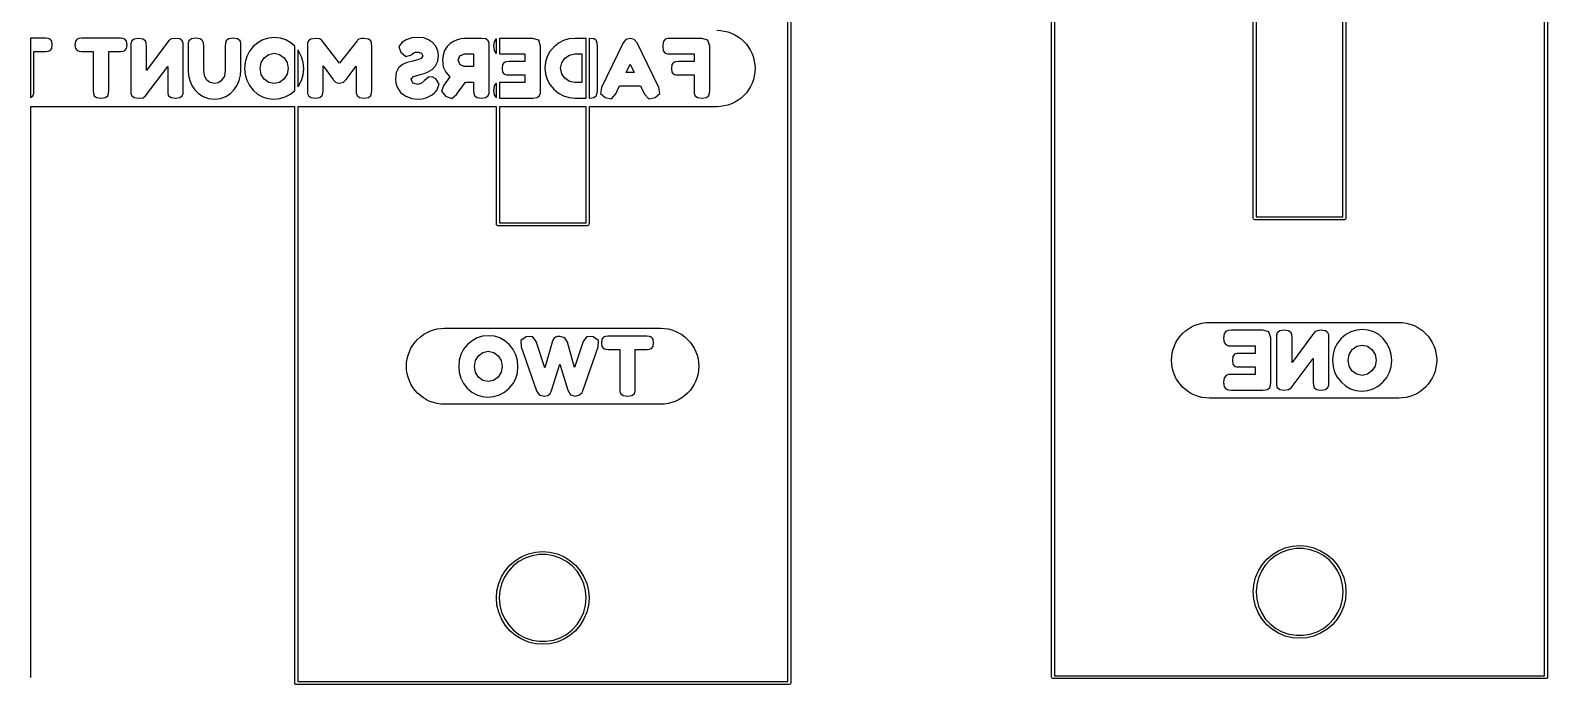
# Model space of a CAD drawing. Extents: x 282 to 374, y -243 to -83.
# Drawn here: x 323.5 to 374.3, y -242.8 to -220.9 of the extents above; entities that cross this region are included whole.
import ezdxf

# ---------------------------------------------------------------- set-up
doc = ezdxf.new("R2010")
doc.units = 0
doc.layers.add('BLACK', color=7, linetype='CONTINUOUS')

msp = doc.modelspace()

# ---------------------------------------------------------------- linework, layer by layer
at = {"layer": 'BLACK', "linetype": 'CONTINUOUS'}
for p, q in [((348.98, -82.76), (348.98, -242.76)), ((357.71, -242.56), (357.71, -82.56)), ((357.81, -82.61), (357.81, -242.51)), ((374.21, -242.51), (374.21, -82.61)), ((374.31, -82.56), (374.31, -242.56)), ((348.88, -242.71), (348.88, -82.81)), ((364.46, -227.21), (364.46, -117.21)), ((364.56, -117.26), (364.56, -227.16)), ((367.46, -227.16), (367.46, -117.26)), ((367.56, -117.21), (367.56, -227.21)), ((324.045837, -221.188469), (323.535, -221.188469)), ((323.535, -221.188469), (323.535, -223.175344)), ((324.127382, -221.192761), (324.045837, -221.188469)), ((324.19319, -221.215651), (324.127382, -221.192761)), ((324.248984, -221.281459), (324.19319, -221.215651)), ((324.266151, -221.405923), (324.248984, -221.281459)), ((325.041545, -221.28289), (325.024377, -221.408784)), ((325.095908, -221.215651), (325.041545, -221.28289)), ((325.160286, -221.192761), (325.095908, -221.215651)), ((325.241831, -221.188469), (325.160286, -221.192761)), ((326.549413, -221.188469), (325.241831, -221.188469)), ((326.630958, -221.192761), (326.549413, -221.188469)), ((326.696767, -221.215651), (326.630958, -221.192761)), ((326.752561, -221.281459), (326.696767, -221.215651)), ((326.769728, -221.405923), (326.752561, -221.281459)), ((326.897053, -221.358712), (326.892761, -221.457425)), ((326.924234, -221.280028), (326.897053, -221.358712)), ((327.004349, -221.21422), (326.924234, -221.280028)), ((327.153133, -221.194192), (327.004349, -221.21422)), ((327.301917, -221.21422), (327.153133, -221.194192)), ((327.382031, -221.275737), (327.301917, -221.21422)), ((327.410643, -221.351559), (327.382031, -221.275737)), ((327.416366, -221.44598), (327.410643, -221.351559)), ((328.131674, -221.30578), (327.416366, -222.267153)), ((328.183176, -221.247124), (328.131674, -221.30578)), ((328.256137, -221.211359), (328.183176, -221.247124)), ((328.386323, -221.194192), (328.256137, -221.211359)), ((328.536538, -221.21279), (328.386323, -221.194192)), ((328.615221, -221.274306), (328.536538, -221.21279)), ((328.643834, -221.350129), (328.615221, -221.274306)), ((328.649556, -221.44598), (328.643834, -221.350129)), ((328.814077, -221.355851), (328.809785, -221.454563)), ((328.841259, -221.275737), (328.814077, -221.355851)), ((328.921373, -221.208498), (328.841259, -221.275737)), ((329.070157, -221.188469), (328.921373, -221.208498)), ((329.218941, -221.208498), (329.070157, -221.188469)), ((329.299056, -221.270014), (329.218941, -221.208498)), ((329.327668, -221.344406), (329.299056, -221.270014)), ((329.33339, -221.437396), (329.327668, -221.344406)), ((330.060143, -221.35299), (330.05442, -221.454563)), ((330.088755, -221.272875), (330.060143, -221.35299)), ((330.167439, -221.208498), (330.088755, -221.272875)), ((330.317654, -221.188469), (330.167439, -221.208498)), ((330.469299, -221.208498), (330.317654, -221.188469)), ((330.549413, -221.274306), (330.469299, -221.208498)), ((330.576595, -221.35299), (330.549413, -221.274306)), ((330.580887, -221.451702), (330.576595, -221.35299)), ((331.146695, -221.336627), (330.992904, -221.467439)), ((331.316223, -221.24319), (331.146695, -221.336627)), ((331.501488, -221.187128), (331.316223, -221.24319)), ((331.702489, -221.16844), (331.501488, -221.187128)), ((331.899377, -221.187396), (331.702489, -221.16844)), ((332.080887, -221.244263), (331.899377, -221.187396)), ((332.247017, -221.339041), (332.080887, -221.244263)), ((332.38, -221.456091), (332.247017, -221.339041)), ((332.809785, -221.357282), (332.804063, -221.457425)), ((332.836967, -221.278598), (332.809785, -221.357282)), ((332.915651, -221.21422), (332.836967, -221.278598)), ((333.064435, -221.194192), (332.915651, -221.21422)), ((333.21608, -221.211359), (333.064435, -221.194192)), ((333.301917, -221.277167), (333.21608, -221.211359)), ((333.882747, -222.023948), (333.301917, -221.277167)), ((334.466437, -221.274306), (333.882747, -222.023948)), ((334.485035, -221.254277), (334.466437, -221.274306)), ((334.506495, -221.232818), (334.485035, -221.254277)), ((334.530815, -221.218512), (334.506495, -221.232818)), ((334.568011, -221.205636), (334.530815, -221.218512)), ((334.619513, -221.198483), (334.568011, -221.205636)), ((334.695336, -221.194192), (334.619513, -221.198483)), ((334.846981, -221.21422), (334.695336, -221.194192)), ((334.927096, -221.278598), (334.846981, -221.21422)), ((334.954277, -221.355851), (334.927096, -221.278598)), ((334.958569, -221.451702), (334.954277, -221.355851)), ((335.965722, -221.331531), (335.862718, -221.478884)), ((336.114188, -221.236156), (335.965722, -221.331531)), ((336.296353, -221.178932), (336.114188, -221.236156)), ((336.512217, -221.159857), (336.296353, -221.178932)), ((336.695654, -221.179091), (336.512217, -221.159857)), ((336.856836, -221.236792), (336.695654, -221.179091)), ((336.995765, -221.332961), (336.856836, -221.236792)), ((337.102266, -221.458378), (336.995765, -221.332961)), ((337.580887, -221.368727), (337.47824, -221.469943)), ((337.696051, -221.292904), (337.580887, -221.368727)), ((337.815508, -221.23711), (337.696051, -221.292904)), ((337.935322, -221.202775), (337.815508, -221.23711)), ((338.051559, -221.19133), (337.935322, -221.202775)), ((338.626666, -221.19133), (338.051559, -221.19133)), ((338.778312, -221.211359), (338.626666, -221.19133)), ((338.858426, -221.277167), (338.778312, -221.211359)), ((338.885608, -221.355851), (338.858426, -221.277167)), ((338.8899, -221.451702), (338.885608, -221.355851)), ((339.050128, -221.302918), (339.0301, -221.454563)), ((339.114506, -221.222804), (339.050128, -221.302918)), ((339.13, -221.217352), (339.114506, -221.222804)), ((339.13, -221.68832), (339.13, -221.217352)), ((339.290472, -221.19133), (339.23, -221.193959)), ((339.23, -221.193959), (339.23, -221.712181)), ((340.337682, -221.19133), (339.290472, -221.19133)), ((340.547983, -221.247124), (340.337682, -221.19133)), ((340.606638, -221.451702), (340.547983, -221.247124)), ((341.204635, -221.355493), (341.050128, -221.483176)), ((341.373448, -221.264292), (341.204635, -221.355493)), ((341.556566, -221.209571), (341.373448, -221.264292)), ((341.753991, -221.19133), (341.556566, -221.209571)), ((342.13, -221.19133), (341.753991, -221.19133)), ((342.13, -223.19133), (342.13, -221.19133)), ((342.246123, -221.19133), (342.23, -221.19133)), ((342.23, -221.19133), (342.23, -223.19133)), ((342.397768, -221.209928), (342.246123, -221.19133)), ((342.477882, -221.274306), (342.397768, -221.209928)), ((342.505064, -221.35299), (342.477882, -221.274306)), ((342.509356, -221.448841), (342.505064, -221.35299)), ((343.367725, -221.345837), (342.649556, -222.830815)), ((343.465722, -221.229957), (343.367725, -221.345837)), ((343.605207, -221.19133), (343.465722, -221.229957)), ((343.745407, -221.232818), (343.605207, -221.19133)), ((343.845551, -221.342976), (343.745407, -221.232818)), ((344.563719, -222.830815), (343.845551, -221.342976)), ((344.715365, -221.302918), (344.695336, -221.454563)), ((344.779742, -221.222804), (344.715365, -221.302918)), ((344.856995, -221.195622), (344.779742, -221.222804)), ((344.952847, -221.19133), (344.856995, -221.195622)), ((346.000057, -221.19133), (344.952847, -221.19133)), ((346.210357, -221.247124), (346.000057, -221.19133)), ((346.269013, -221.451702), (346.210357, -221.247124)), ((346.507448, -220.921421), (346.632763, -220.927577)), ((346.632763, -220.927577), (346.75687, -220.945987)), ((346.75687, -220.945987), (346.878575, -220.976472)), ((346.878575, -220.976472), (346.996707, -221.01874)), ((346.996707, -221.01874), (347.110126, -221.072384)), ((347.110126, -221.072384), (347.217741, -221.136886)), ((347.217741, -221.136886), (347.318516, -221.211625)), ((347.318516, -221.211625), (347.41148, -221.295883)), ((347.41148, -221.295883), (347.495737, -221.388847)), ((323.650987, -222.936681), (323.650987, -221.629099)), ((323.650987, -221.629099), (324.048698, -221.629099)), ((324.048698, -221.629099), (324.130243, -221.624807)), ((324.130243, -221.624807), (324.194621, -221.601917)), ((324.194621, -221.601917), (324.248984, -221.534678)), ((324.248984, -221.534678), (324.266151, -221.405923)), ((325.024377, -221.408784), (325.041545, -221.534678)), ((325.041545, -221.534678), (325.097339, -221.601917)), ((325.097339, -221.601917), (325.163147, -221.624807)), ((325.163147, -221.624807), (325.244692, -221.629099)), ((325.244692, -221.629099), (325.639542, -221.629099)), ((325.639542, -221.629099), (325.639542, -222.939542)), ((326.154563, -222.936681), (326.154563, -221.629099)), ((326.154563, -221.629099), (326.552274, -221.629099)), ((326.552274, -221.629099), (326.633819, -221.624807)), ((326.633819, -221.624807), (326.698197, -221.601917)), ((326.698197, -221.601917), (326.752561, -221.534678)), ((326.752561, -221.534678), (326.769728, -221.405923)), ((326.892761, -221.457425), (326.892761, -222.93382)), ((327.416366, -222.267153), (327.416366, -221.44598)), ((328.649556, -222.930958), (328.649556, -221.44598)), ((328.809785, -221.454563), (328.809785, -222.258569)), ((329.33339, -222.249986), (329.33339, -221.437396)), ((330.05442, -221.454563), (330.05442, -222.252847)), ((330.580887, -222.252847), (330.580887, -221.451702)), ((330.77402, -221.799699), (330.719299, -221.990776)), ((330.865221, -221.625254), (330.77402, -221.799699)), ((330.992904, -221.467439), (330.865221, -221.625254)), ((331.258998, -222.002847), (331.362003, -221.839399)), ((331.362003, -221.839399), (331.512932, -221.728884)), ((331.512932, -221.728884), (331.691044, -221.692046)), ((331.691044, -221.692046), (331.871302, -221.728884)), ((331.871302, -221.728884), (332.022947, -221.839399)), ((332.022947, -221.839399), (332.125951, -222.002847)), ((332.38, -222.935817), (332.38, -221.456091)), ((332.522947, -221.631602), (332.48, -221.576752)), ((332.48, -221.576752), (332.48, -222.817883)), ((332.61236, -221.807925), (332.522947, -221.631602)), ((332.666008, -222.000701), (332.61236, -221.807925)), ((332.804063, -221.457425), (332.804063, -222.93382)), ((334.958569, -222.928097), (334.958569, -221.451702)), ((335.862718, -221.478884), (335.931387, -221.65485)), ((335.931387, -221.65485), (336.1002, -221.793619)), ((336.1002, -221.793619), (336.291902, -221.740687)), ((336.291902, -221.740687), (336.324807, -221.713505)), ((336.324807, -221.713505), (336.364864, -221.680601)), ((336.364864, -221.680601), (336.420658, -221.659141)), ((336.420658, -221.659141), (336.515078, -221.649127)), ((336.616652, -221.86515), (336.503633, -221.915222)), ((336.515078, -221.649127), (336.620944, -221.684893)), ((336.666724, -221.77216), (336.616652, -221.86515)), ((336.620944, -221.684893), (336.666724, -221.77216)), ((337.166167, -221.603824), (337.102266, -221.458378)), ((337.164578, -221.955279), (337.187468, -221.769299)), ((337.187468, -221.769299), (337.166167, -221.603824)), ((337.342689, -221.756781), (337.324807, -221.926667)), ((337.396337, -221.601917), (337.342689, -221.756781)), ((337.47824, -221.469943), (337.396337, -221.601917)), ((337.848412, -221.923805), (337.909928, -221.775021)), ((337.909928, -221.775021), (338.057282, -221.714935)), ((338.057282, -221.714935), (338.366294, -221.714935)), ((338.366294, -221.714935), (338.366294, -222.132675)), ((338.8899, -222.928097), (338.8899, -221.451702)), ((339.0301, -221.454563), (339.050128, -221.603347)), ((339.050128, -221.603347), (339.115937, -221.683462)), ((339.115937, -221.683462), (339.13, -221.68832)), ((339.23, -221.712181), (339.293333, -221.714935)), ((339.293333, -221.714935), (340.083033, -221.714935)), ((340.083033, -221.714935), (340.083033, -221.969585)), ((340.606638, -222.930958), (340.606638, -221.451702)), ((340.829098, -221.803634), (340.773841, -221.985322)), ((340.921194, -221.636252), (340.829098, -221.803634)), ((341.050128, -221.483176), (340.921194, -221.636252)), ((341.314077, -222.009642), (341.419227, -221.855136)), ((341.419227, -221.855136), (341.573734, -221.749986)), ((341.573734, -221.749986), (341.756852, -221.714935)), ((341.756852, -221.714935), (341.985751, -221.714935)), ((341.985751, -221.714935), (341.985751, -222.667725)), ((342.509356, -222.928097), (342.509356, -221.448841)), ((344.695336, -221.454563), (344.715365, -221.604778)), ((344.715365, -221.604778), (344.781173, -221.683462)), ((344.781173, -221.683462), (344.859857, -221.710644)), ((344.859857, -221.710644), (344.958569, -221.714935)), ((344.958569, -221.714935), (345.745407, -221.714935)), ((345.745407, -221.714935), (345.745407, -221.969585)), ((346.269013, -222.930958), (346.269013, -221.451702)), ((347.495737, -221.388847), (347.570477, -221.489621)), ((347.570477, -221.489621), (347.634979, -221.597237)), ((347.634979, -221.597237), (347.688622, -221.710656)), ((347.688622, -221.710656), (347.73089, -221.828787)), ((347.73089, -221.828787), (347.761376, -221.950492)), ((327.387754, -223.116938), (328.128812, -222.138398)), ((328.128812, -222.138398), (328.128812, -222.93382)), ((328.809785, -222.258569), (328.824449, -222.431674)), ((329.357711, -222.433104), (329.33339, -222.249986)), ((330.05442, -222.252847), (330.025808, -222.454563)), ((330.566581, -222.425951), (330.580887, -222.252847)), ((330.719299, -221.990776), (330.701058, -222.198483)), ((330.701058, -222.198483), (330.71903, -222.402614)), ((330.71903, -222.402614), (330.772947, -222.591545)), ((331.224664, -222.198483), (331.258998, -222.002847)), ((331.258641, -222.395551), (331.224664, -222.198483)), ((331.360572, -222.557568), (331.258641, -222.395551)), ((332.125593, -222.390186), (332.021516, -222.553276)), ((332.160286, -222.198483), (332.125593, -222.390186)), ((332.125951, -222.002847), (332.160286, -222.198483)), ((332.665472, -222.412539), (332.683891, -222.209928)), ((332.683891, -222.209928), (332.666008, -222.000701)), ((333.327668, -222.928097), (333.327668, -222.115508)), ((333.327668, -222.115508), (333.662432, -222.570443)), ((334.105922, -222.570443), (334.437825, -222.118369)), ((334.437825, -222.118369), (334.437825, -222.93382)), ((335.777954, -222.333677), (335.75113, -222.547553)), ((335.858426, -222.178455), (335.777954, -222.333677)), ((335.983963, -222.069728), (335.858426, -222.178455)), ((336.14598, -221.995336), (335.983963, -222.069728)), ((336.329098, -221.950987), (336.14598, -221.995336)), ((336.503633, -221.915222), (336.329098, -221.950987)), ((336.351988, -222.467439), (336.576595, -222.4002)), ((336.576595, -222.4002), (336.712861, -222.363362)), ((336.712861, -222.363362), (336.82123, -222.324378)), ((336.82123, -222.324378), (336.981459, -222.232818)), ((336.981459, -222.232818), (337.095908, -222.109785)), ((337.095908, -222.109785), (337.164578, -221.955279)), ((337.324807, -221.926667), (337.352783, -222.140941)), ((337.352783, -222.140941), (337.436712, -222.325967)), ((337.436712, -222.325967), (337.576595, -222.481745)), ((337.91422, -222.081173), (337.848412, -221.923805)), ((338.051559, -222.132675), (337.91422, -222.081173)), ((338.366294, -222.132675), (338.051559, -222.132675)), ((339.337682, -222.065436), (339.321945, -222.195622)), ((339.321945, -222.195622), (339.337682, -222.322947)), ((339.392045, -221.996767), (339.337682, -222.065436)), ((339.337682, -222.322947), (339.393476, -222.388755)), ((339.460715, -221.973877), (339.392045, -221.996767)), ((339.393476, -222.388755), (339.465007, -222.411645)), ((339.553705, -221.969585), (339.460715, -221.973877)), ((340.083033, -221.969585), (339.553705, -221.969585)), ((340.773841, -221.985322), (340.755422, -222.181316)), ((340.755422, -222.181316), (340.773841, -222.382586)), ((340.773841, -222.382586), (340.829098, -222.568655)), ((341.279027, -222.192761), (341.314077, -222.009642)), ((341.314077, -222.375522), (341.279027, -222.192761)), ((341.419227, -222.528955), (341.314077, -222.375522)), ((343.473591, -222.332961), (343.608068, -222.055422)), ((343.742546, -222.332961), (343.473591, -222.332961)), ((343.608068, -222.055422), (343.742546, -222.332961)), ((345.002918, -222.066867), (344.987181, -222.198483)), ((344.987181, -222.198483), (345.002918, -222.322947)), ((345.057282, -221.998197), (345.002918, -222.066867)), ((345.002918, -222.322947), (345.058712, -222.388755)), ((345.125951, -221.973877), (345.057282, -221.998197)), ((345.058712, -222.388755), (345.128812, -222.411645)), ((345.218941, -221.969585), (345.125951, -221.973877)), ((345.745407, -221.969585), (345.218941, -221.969585)), ((347.761376, -221.950492), (347.779785, -222.0746)), ((347.779785, -222.325228), (347.761376, -222.449336)), ((347.779785, -222.0746), (347.785942, -222.199914)), ((347.785942, -222.199914), (347.779785, -222.325228)), ((328.824449, -222.431674), (328.86844, -222.601917)), ((328.86844, -222.601917), (328.939613, -222.763934)), ((328.939613, -222.763934), (329.035822, -222.91236)), ((329.430672, -222.576166), (329.357711, -222.433104)), ((329.544406, -222.66844), (329.430672, -222.576166)), ((329.691044, -222.699199), (329.544406, -222.66844)), ((329.813362, -222.680243), (329.691044, -222.699199)), ((329.911359, -222.623376), (329.813362, -222.680243)), ((330.025808, -222.454563), (329.911359, -222.623376)), ((330.235751, -223.037182), (330.359141, -222.908069)), ((330.359141, -222.908069), (330.45392, -222.758569)), ((330.45392, -222.758569), (330.523662, -222.596194)), ((330.523662, -222.596194), (330.566581, -222.425951)), ((330.772947, -222.591545), (330.862807, -222.765275)), ((330.862807, -222.765275), (330.988612, -222.923805)), ((331.51186, -222.665937), (331.360572, -222.557568)), ((331.693905, -222.70206), (331.51186, -222.665937)), ((331.870229, -222.664864), (331.693905, -222.70206)), ((332.021516, -222.553276), (331.870229, -222.664864)), ((332.48, -222.817883), (332.518118, -222.771624)), ((332.518118, -222.771624), (332.610214, -222.599771)), ((332.610214, -222.599771), (332.665472, -222.412539)), ((333.662432, -222.570443), (333.679599, -222.593333)), ((333.679599, -222.593333), (333.706781, -222.624807)), ((333.706781, -222.624807), (333.743977, -222.653419)), ((333.743977, -222.653419), (333.804063, -222.67917)), ((333.804063, -222.67917), (333.882747, -222.687754)), ((333.882747, -222.687754), (334.011502, -222.658426)), ((334.011502, -222.658426), (334.105922, -222.570443)), ((335.75113, -222.547553), (335.76329, -222.684177)), ((335.76329, -222.684177), (335.799771, -222.807925)), ((335.799771, -222.807925), (335.924234, -223.001058)), ((336.277596, -222.556137), (336.351988, -222.467439)), ((336.329098, -222.689184), (336.277596, -222.556137)), ((336.497911, -222.730672), (336.329098, -222.689184)), ((336.61093, -222.703491), (336.497911, -222.730672)), ((336.726809, -222.599056), (336.61093, -222.703491)), ((336.855883, -222.49478), (336.726809, -222.599056)), ((336.979869, -222.475705), (336.855883, -222.49478)), ((337.098769, -222.541831), (336.979869, -222.475705)), ((337.218941, -222.72495), (337.098769, -222.541831)), ((337.14741, -222.91093), (337.218941, -222.72495)), ((337.370586, -222.756423), (337.293333, -222.953848)), ((337.576595, -222.481745), (337.370586, -222.756423)), ((337.794048, -223.068297), (338.1002, -222.653419)), ((338.1002, -222.653419), (338.366294, -222.653419)), ((338.366294, -222.653419), (338.366294, -222.930958)), ((339.050128, -222.782174), (339.0301, -222.93382)), ((339.114506, -222.70206), (339.050128, -222.782174)), ((339.13, -222.696608), (339.114506, -222.70206)), ((339.13, -223.167576), (339.13, -222.696608)), ((339.290472, -222.670586), (339.23, -222.673215)), ((339.23, -222.673215), (339.23, -223.191438)), ((340.083033, -222.670586), (339.290472, -222.670586)), ((339.465007, -222.411645), (339.559427, -222.415937)), ((339.559427, -222.415937), (340.083033, -222.415937)), ((340.083033, -222.415937), (340.083033, -222.670586)), ((340.829098, -222.568655), (340.921194, -222.739524)), ((340.921194, -222.739524), (341.050128, -222.895193)), ((341.050128, -222.895193), (341.205171, -223.024753)), ((341.573018, -222.633033), (341.419227, -222.528955)), ((341.753991, -222.667725), (341.573018, -222.633033)), ((341.985751, -222.667725), (341.753991, -222.667725)), ((342.649556, -222.830815), (342.61093, -223.033963)), ((343.121659, -223.05113), (343.253276, -222.779313)), ((343.253276, -222.779313), (343.957138, -222.779313)), ((343.957138, -222.779313), (344.088755, -223.053991)), ((344.600915, -223.032532), (344.563719, -222.830815)), ((345.128812, -222.411645), (345.221802, -222.415937)), ((345.221802, -222.415937), (345.745407, -222.415937)), ((345.745407, -222.415937), (345.745407, -222.93382)), ((347.570477, -222.910207), (347.495737, -223.010981)), ((347.634979, -222.802591), (347.570477, -222.910207)), ((347.688622, -222.689172), (347.634979, -222.802591)), ((347.73089, -222.571041), (347.688622, -222.689172)), ((347.761376, -222.449336), (347.73089, -222.571041)), ((323.535, -223.175344), (323.543691, -223.174163)), ((323.543691, -223.174163), (323.620944, -223.109785)), ((323.620944, -223.109785), (323.646695, -223.032532)), ((323.646695, -223.032532), (323.650987, -222.936681)), ((325.639542, -222.939542), (325.643834, -223.035393)), ((325.643834, -223.035393), (325.671015, -223.111216)), ((325.671015, -223.111216), (325.75113, -223.174163)), ((325.75113, -223.174163), (325.899914, -223.194192)), ((325.899914, -223.194192), (326.047267, -223.174163)), ((326.047267, -223.174163), (326.12452, -223.109785)), ((326.12452, -223.109785), (326.150272, -223.032532)), ((326.150272, -223.032532), (326.154563, -222.936681)), ((326.892761, -222.93382), (326.897053, -223.032532)), ((326.897053, -223.032532), (326.924234, -223.109785)), ((326.924234, -223.109785), (327.004349, -223.174163)), ((327.004349, -223.174163), (327.155994, -223.194192)), ((327.155994, -223.194192), (327.303347, -223.178455)), ((327.303347, -223.178455), (327.387754, -223.116938)), ((328.128812, -222.93382), (328.133104, -223.032532)), ((328.133104, -223.032532), (328.160286, -223.109785)), ((328.160286, -223.109785), (328.2404, -223.174163)), ((328.2404, -223.174163), (328.392045, -223.194192)), ((328.392045, -223.194192), (328.539399, -223.174163)), ((328.539399, -223.174163), (328.616652, -223.109785)), ((328.616652, -223.109785), (328.643834, -223.031101)), ((328.643834, -223.031101), (328.649556, -222.930958)), ((329.035822, -222.91236), (329.160643, -223.040043)), ((329.160643, -223.040043), (329.317654, -223.139828)), ((329.317654, -223.139828), (329.499699, -223.204206)), ((329.499699, -223.204206), (329.699628, -223.225665)), ((329.699628, -223.225665), (329.899199, -223.203848)), ((329.899199, -223.203848), (330.080171, -223.138398)), ((330.080171, -223.138398), (330.235751, -223.037182)), ((330.988612, -222.923805), (331.139631, -223.055869)), ((331.139631, -223.055869), (331.305136, -223.1502)), ((331.305136, -223.1502), (331.485125, -223.206799)), ((331.485125, -223.206799), (331.679599, -223.225665)), ((331.679599, -223.225665), (331.879528, -223.207067)), ((331.879528, -223.207067), (332.064435, -223.151273)), ((332.064435, -223.151273), (332.23432, -223.058283)), ((332.23432, -223.058283), (332.38, -222.935817)), ((332.804063, -222.93382), (332.809785, -223.031101)), ((332.809785, -223.031101), (332.838397, -223.108355)), ((332.838397, -223.108355), (332.917081, -223.171302)), ((332.917081, -223.171302), (333.067296, -223.19133)), ((333.067296, -223.19133), (333.21608, -223.171302)), ((333.21608, -223.171302), (333.296194, -223.105493)), ((333.296194, -223.105493), (333.323376, -223.02681)), ((333.323376, -223.02681), (333.327668, -222.928097)), ((334.437825, -222.93382), (334.442117, -223.029671)), ((334.442117, -223.029671), (334.469299, -223.106924)), ((334.469299, -223.106924), (334.549413, -223.171302)), ((334.549413, -223.171302), (334.701058, -223.19133)), ((334.701058, -223.19133), (334.848412, -223.171302)), ((334.848412, -223.171302), (334.925665, -223.106924)), ((334.925665, -223.106924), (334.952847, -223.02824)), ((334.952847, -223.02824), (334.958569, -222.928097)), ((335.924234, -223.001058), (336.1002, -223.128383)), ((336.1002, -223.128383), (336.296194, -223.201345)), ((336.296194, -223.201345), (336.486466, -223.222804)), ((336.486466, -223.222804), (336.646695, -223.209928)), ((336.646695, -223.209928), (336.781173, -223.178455)), ((336.781173, -223.178455), (336.89133, -223.131244)), ((336.89133, -223.131244), (336.980028, -223.076881)), ((336.980028, -223.076881), (337.048698, -223.021087)), ((337.048698, -223.021087), (337.098769, -222.971016)), ((337.098769, -222.971016), (337.130243, -222.930958)), ((337.130243, -222.930958), (337.14741, -222.91093)), ((337.293333, -222.953848), (337.430672, -223.122661)), ((337.430672, -223.122661), (337.633819, -223.201345)), ((337.633819, -223.201345), (337.794048, -223.068297)), ((338.366294, -222.930958), (338.370586, -223.029671)), ((338.370586, -223.029671), (338.397768, -223.106924)), ((338.397768, -223.106924), (338.477882, -223.171302)), ((338.477882, -223.171302), (338.629528, -223.19133)), ((338.629528, -223.19133), (338.778312, -223.171302)), ((338.778312, -223.171302), (338.858426, -223.105493)), ((338.858426, -223.105493), (338.885608, -223.02681)), ((338.885608, -223.02681), (338.8899, -222.928097)), ((339.0301, -222.93382), (339.050128, -223.082604)), ((339.050128, -223.082604), (339.115937, -223.162718)), ((339.115937, -223.162718), (339.13, -223.167576)), ((339.23, -223.191438), (339.293333, -223.194192)), ((339.293333, -223.194192), (340.346266, -223.194192)), ((340.346266, -223.194192), (340.49505, -223.174163)), ((340.49505, -223.174163), (340.575164, -223.108355)), ((340.575164, -223.108355), (340.602346, -223.029671)), ((340.602346, -223.029671), (340.606638, -222.930958)), ((341.205171, -223.024753), (341.375593, -223.117296)), ((341.375593, -223.117296), (341.561395, -223.172822)), ((341.561395, -223.172822), (341.762575, -223.19133)), ((341.762575, -223.19133), (342.13, -223.19133)), ((342.23, -223.19133), (342.248984, -223.19133)), ((342.248984, -223.19133), (342.393476, -223.171302)), ((342.393476, -223.171302), (342.47216, -223.109785)), ((342.47216, -223.109785), (342.502203, -223.029671)), ((342.502203, -223.029671), (342.509356, -222.928097)), ((342.61093, -223.033963), (342.769728, -223.174163)), ((342.769728, -223.174163), (342.981459, -223.215651)), ((342.981459, -223.215651), (343.121659, -223.05113)), ((344.088755, -223.053991), (344.231817, -223.21279)), ((344.231817, -223.21279), (344.440686, -223.171302)), ((344.440686, -223.171302), (344.600915, -223.032532)), ((345.745407, -222.93382), (345.749699, -223.032532)), ((345.749699, -223.032532), (345.776881, -223.109785)), ((345.776881, -223.109785), (345.856995, -223.174163)), ((345.856995, -223.174163), (346.008641, -223.194192)), ((346.008641, -223.194192), (346.157425, -223.174163)), ((346.157425, -223.174163), (346.237539, -223.108355)), ((346.237539, -223.108355), (346.264721, -223.029671)), ((346.264721, -223.029671), (346.269013, -222.930958)), ((346.996707, -223.381088), (346.878575, -223.423356)), ((347.110126, -223.327444), (346.996707, -223.381088)), ((347.217741, -223.262942), (347.110126, -223.327444)), ((347.318516, -223.188203), (347.217741, -223.262942)), ((347.41148, -223.103945), (347.318516, -223.188203)), ((347.495737, -223.010981), (347.41148, -223.103945)), ((325.899914, -223.478407), (323.535, -223.478407)), ((323.535, -223.478407), (323.535, -242.56)), ((328.392045, -223.478407), (325.899914, -223.478407)), ((329.699628, -223.478407), (328.392045, -223.478407)), ((331.679599, -223.478407), (329.699628, -223.478407)), ((332.38, -223.478407), (331.679599, -223.478407)), ((332.38, -242.76), (332.38, -223.478407)), ((334.701058, -223.478407), (332.48, -223.478407)), ((332.48, -223.478407), (332.48, -242.71)), ((336.486466, -223.478407), (334.701058, -223.478407)), ((337.633819, -223.478407), (336.486466, -223.478407)), ((339.13, -223.478407), (337.633819, -223.478407)), ((339.13, -227.41), (339.13, -223.478407)), ((339.23, -223.478407), (339.23, -227.36)), ((340.346266, -223.478407), (339.23, -223.478407)), ((342.13, -223.478407), (340.346266, -223.478407)), ((342.13, -227.36), (342.13, -223.478407)), ((342.248984, -223.478407), (342.23, -223.478407)), ((342.23, -223.478407), (342.23, -227.41)), ((342.981459, -223.478407), (342.248984, -223.478407)), ((346.008641, -223.478407), (342.981459, -223.478407)), ((346.269013, -223.478407), (346.008641, -223.478407)), ((346.507448, -223.478407), (346.269013, -223.478407)), ((346.632763, -223.472251), (346.507448, -223.478407)), ((346.75687, -223.453841), (346.632763, -223.472251)), ((346.878575, -223.423356), (346.75687, -223.453841)), ((339.133806, -227.429134), (339.13, -227.41)), ((339.160866, -227.456194), (339.133806, -227.429134)), ((339.18, -227.46), (339.160866, -227.456194)), ((342.18, -227.46), (339.18, -227.46)), ((339.23, -227.36), (342.13, -227.36)), ((342.199134, -227.456194), (342.18, -227.46)), ((342.226194, -227.429134), (342.199134, -227.456194)), ((342.23, -227.41), (342.226194, -227.429134)), ((364.463806, -227.229134), (364.46, -227.21)), ((364.490866, -227.256194), (364.463806, -227.229134)), ((364.51, -227.26), (364.490866, -227.256194)), ((367.51, -227.26), (364.51, -227.26)), ((364.56, -227.16), (367.46, -227.16)), ((367.529134, -227.256194), (367.51, -227.26)), ((367.556194, -227.229134), (367.529134, -227.256194)), ((367.56, -227.21), (367.556194, -227.229134)), ((336.791994, -231.037517), (336.904906, -230.984113)), ((336.904906, -230.984113), (337.022508, -230.942034)), ((337.022508, -230.942034), (337.143669, -230.911685)), ((337.143669, -230.911685), (337.267221, -230.893358)), ((337.267221, -230.893358), (337.391974, -230.887229)), ((337.391974, -230.887229), (337.868846, -230.887229)), ((337.868846, -230.887229), (344.38959, -230.887229)), ((344.38959, -230.887229), (344.628026, -230.887229)), ((344.628026, -230.887229), (344.752779, -230.893358)), ((344.752779, -230.893358), (344.876331, -230.911685)), ((344.876331, -230.911685), (344.997492, -230.942034)), ((344.997492, -230.942034), (345.115094, -230.984113)), ((345.115094, -230.984113), (345.228006, -231.037517)), ((362.093818, -231.064062), (362.18595, -230.980559)), ((362.18595, -230.980559), (362.285823, -230.906488)), ((362.285823, -230.906488), (362.392474, -230.842563)), ((362.392474, -230.842563), (362.504878, -230.7894)), ((362.504878, -230.7894), (362.621952, -230.747511)), ((362.621952, -230.747511), (362.742568, -230.717298)), ((362.742568, -230.717298), (362.865564, -230.699053)), ((362.865564, -230.699053), (362.989757, -230.692952)), ((362.989757, -230.692952), (363.466628, -230.692952)), ((363.466628, -230.692952), (369.091807, -230.692952)), ((363.551035, -230.985751), (363.486657, -231.065866)), ((363.628288, -230.958569), (363.551035, -230.985751)), ((363.727, -230.954278), (363.628288, -230.958569)), ((364.774211, -230.954278), (363.727, -230.954278)), ((364.984511, -231.010072), (364.774211, -230.954278)), ((365.043166, -231.214649), (364.984511, -231.010072)), ((365.343596, -230.977167), (365.263481, -231.042976)), ((365.49238, -230.957139), (365.343596, -230.977167)), ((365.641164, -230.977167), (365.49238, -230.957139)), ((365.721278, -231.038684), (365.641164, -230.977167)), ((366.522422, -231.010072), (366.47092, -231.068727)), ((366.595384, -230.974306), (366.522422, -231.010072)), ((366.72557, -230.957139), (366.595384, -230.974306)), ((366.875784, -230.975737), (366.72557, -230.957139)), ((366.954468, -231.037253), (366.875784, -230.975737)), ((367.724139, -231.006137), (367.554611, -231.099574)), ((367.909404, -230.950075), (367.724139, -231.006137)), ((368.110405, -230.931388), (367.909404, -230.950075)), ((368.307294, -230.950343), (368.110405, -230.931388)), ((368.488803, -231.00721), (368.307294, -230.950343)), ((368.654933, -231.101989), (368.488803, -231.00721)), ((369.091807, -230.692952), (369.330243, -230.692952)), ((369.330243, -230.692952), (369.454436, -230.699053)), ((369.454436, -230.699053), (369.577432, -230.717298)), ((369.577432, -230.717298), (369.698048, -230.747511)), ((369.698048, -230.747511), (369.815121, -230.7894)), ((369.815121, -230.7894), (369.927526, -230.842563)), ((369.927526, -230.842563), (370.034177, -230.906488)), ((370.034177, -230.906488), (370.13405, -230.980559)), ((370.13405, -230.980559), (370.226182, -231.064062)), ((336.269491, -231.56002), (336.333704, -231.452887)), ((336.333704, -231.452887), (336.408109, -231.352563)), ((336.408109, -231.352563), (336.49199, -231.260015)), ((336.49199, -231.260015), (336.584537, -231.176135)), ((336.584537, -231.176135), (336.684861, -231.10173)), ((336.684861, -231.10173), (336.791994, -231.037517)), ((338.160691, -231.436109), (338.033009, -231.593923)), ((338.314483, -231.305297), (338.160691, -231.436109)), ((338.48401, -231.21186), (338.314483, -231.305297)), ((338.669275, -231.155798), (338.48401, -231.21186)), ((338.870277, -231.13711), (338.669275, -231.155798)), ((339.067165, -231.156066), (338.870277, -231.13711)), ((339.248674, -231.212933), (339.067165, -231.156066)), ((339.414804, -231.307711), (339.248674, -231.212933)), ((339.565556, -231.440401), (339.414804, -231.307711)), ((339.690734, -231.600272), (339.565556, -231.440401)), ((340.126357, -231.171445), (339.94753, -231.297339)), ((339.94753, -231.297339), (339.963267, -231.506209)), ((339.963267, -231.506209), (340.475427, -232.982604)), ((340.34238, -231.16), (340.126357, -231.171445)), ((340.458259, -231.337396), (340.34238, -231.16)), ((340.755827, -232.212933), (340.458259, -231.337396)), ((340.990448, -231.354564), (340.755827, -232.212933)), ((340.999032, -231.331674), (340.990448, -231.354564)), ((341.013338, -231.295908), (340.999032, -231.331674)), ((341.031936, -231.260143), (341.013338, -231.295908)), ((341.06341, -231.222947), (341.031936, -231.260143)), ((341.107759, -231.191474), (341.06341, -231.222947)), ((341.170706, -231.167153), (341.107759, -231.191474)), ((341.253681, -231.16), (341.170706, -231.167153)), ((341.418202, -231.207926), (341.253681, -231.16)), ((341.50547, -231.351702), (341.418202, -231.207926)), ((341.740091, -232.20721), (341.50547, -231.351702)), ((342.037659, -231.337396), (341.740091, -232.20721)), ((342.01763, -232.982604), (342.532651, -231.506209)), ((342.153538, -231.161431), (342.037659, -231.337396)), ((342.3667, -231.174306), (342.153538, -231.161431)), ((342.545527, -231.294478), (342.3667, -231.174306)), ((342.532651, -231.506209), (342.545527, -231.294478)), ((342.661407, -231.251559), (342.644239, -231.377454)), ((342.644239, -231.377454), (342.661407, -231.503348)), ((342.71577, -231.18432), (342.661407, -231.251559)), ((342.661407, -231.503348), (342.717201, -231.570587)), ((342.780148, -231.161431), (342.71577, -231.18432)), ((342.861693, -231.157139), (342.780148, -231.161431)), ((344.169275, -231.157139), (342.861693, -231.157139)), ((344.25082, -231.161431), (344.169275, -231.157139)), ((344.316629, -231.18432), (344.25082, -231.161431)), ((344.372423, -231.250129), (344.316629, -231.18432)), ((344.318059, -231.570587), (344.372423, -231.503348)), ((344.38959, -231.374592), (344.372423, -231.250129)), ((344.372423, -231.503348), (344.38959, -231.374592)), ((345.228006, -231.037517), (345.335139, -231.10173)), ((345.335139, -231.10173), (345.435463, -231.176135)), ((345.435463, -231.176135), (345.52801, -231.260015)), ((345.52801, -231.260015), (345.611891, -231.352563)), ((345.611891, -231.352563), (345.686296, -231.452887)), ((345.686296, -231.452887), (345.750509, -231.56002)), ((361.777267, -231.592195), (361.819157, -231.475122)), ((361.819157, -231.475122), (361.87232, -231.362718)), ((361.87232, -231.362718), (361.936245, -231.256066)), ((361.936245, -231.256066), (362.010315, -231.156193)), ((362.010315, -231.156193), (362.093818, -231.064062)), ((363.486657, -231.065866), (363.466628, -231.217511)), ((363.466628, -231.217511), (363.486657, -231.366295)), ((363.486657, -231.366295), (363.552465, -231.446409)), ((363.552465, -231.446409), (363.631149, -231.473591)), ((363.631149, -231.473591), (363.729862, -231.477883)), ((363.729862, -231.477883), (364.519561, -231.477883)), ((364.519561, -231.477883), (364.519561, -231.732532)), ((365.043166, -232.693906), (365.043166, -231.214649)), ((365.236299, -231.12166), (365.232008, -231.220372)), ((365.232008, -231.220372), (365.232008, -232.696767)), ((365.263481, -231.042976), (365.236299, -231.12166)), ((365.74989, -231.114506), (365.721278, -231.038684)), ((365.755613, -231.208927), (365.74989, -231.114506)), ((366.47092, -231.068727), (365.755613, -232.0301)), ((365.755613, -232.0301), (365.755613, -231.208927)), ((366.983081, -231.113076), (366.954468, -231.037253)), ((366.988803, -231.208927), (366.983081, -231.113076)), ((366.988803, -232.693906), (366.988803, -231.208927)), ((367.273138, -231.388201), (367.181936, -231.562647)), ((367.40082, -231.230386), (367.273138, -231.388201)), ((367.554611, -231.099574), (367.40082, -231.230386)), ((367.769919, -231.602346), (367.920849, -231.491831)), ((367.920849, -231.491831), (368.09896, -231.454993)), ((368.09896, -231.454993), (368.279218, -231.491831)), ((368.279218, -231.491831), (368.430863, -231.602346)), ((368.805684, -231.234678), (368.654933, -231.101989)), ((368.930863, -231.394549), (368.805684, -231.234678)), ((369.020277, -231.570873), (368.930863, -231.394549)), ((370.226182, -231.064062), (370.309685, -231.156193)), ((370.309685, -231.156193), (370.383755, -231.256066)), ((370.383755, -231.256066), (370.44768, -231.362718)), ((370.44768, -231.362718), (370.500843, -231.475122)), ((370.500843, -231.475122), (370.542733, -231.592195)), ((336.119204, -232.16), (336.125332, -232.035247)), ((336.125332, -232.035247), (336.14366, -231.911695)), ((336.14366, -231.911695), (336.174009, -231.790534)), ((336.174009, -231.790534), (336.216088, -231.672932)), ((336.216088, -231.672932), (336.269491, -231.56002)), ((337.887086, -231.959446), (337.868846, -232.167153)), ((337.941807, -231.768369), (337.887086, -231.959446)), ((338.033009, -231.593923), (337.941807, -231.768369)), ((338.392451, -232.167153), (338.426786, -231.971516)), ((338.426786, -231.971516), (338.52979, -231.808069)), ((338.52979, -231.808069), (338.68072, -231.697554)), ((338.68072, -231.697554), (338.858832, -231.660715)), ((338.858832, -231.660715), (339.039089, -231.697554)), ((339.039089, -231.697554), (339.190734, -231.808069)), ((339.190734, -231.808069), (339.293739, -231.971516)), ((339.293739, -231.971516), (339.328073, -232.167153)), ((339.780148, -231.776595), (339.690734, -231.600272)), ((339.833796, -231.969371), (339.780148, -231.776595)), ((339.851679, -232.178598), (339.833796, -231.969371)), ((342.717201, -231.570587), (342.783009, -231.593476)), ((342.783009, -231.593476), (342.864554, -231.597768)), ((342.864554, -231.597768), (343.259404, -231.597768)), ((343.259404, -231.597768), (343.259404, -232.908212)), ((343.774425, -232.905351), (343.774425, -231.597768)), ((343.774425, -231.597768), (344.172136, -231.597768)), ((344.172136, -231.597768), (344.253681, -231.593476)), ((344.253681, -231.593476), (344.318059, -231.570587)), ((345.750509, -231.56002), (345.803912, -231.672932)), ((345.803912, -231.672932), (345.845991, -231.790534)), ((345.845991, -231.790534), (345.87634, -231.911695)), ((345.87634, -231.911695), (345.894668, -232.035247)), ((345.894668, -232.035247), (345.900796, -232.16)), ((361.722709, -231.96), (361.72881, -231.835808)), ((361.72881, -232.084192), (361.722709, -231.96)), ((361.72881, -231.835808), (361.747055, -231.712811)), ((361.747055, -231.712811), (361.777267, -231.592195)), ((363.774211, -231.828383), (363.758474, -231.958569)), ((363.758474, -231.958569), (363.774211, -232.085894)), ((363.828574, -231.759714), (363.774211, -231.828383)), ((363.897244, -231.736824), (363.828574, -231.759714)), ((363.990234, -231.732532), (363.897244, -231.736824)), ((364.519561, -231.732532), (363.990234, -231.732532)), ((365.727, -232.879886), (366.468059, -231.901345)), ((366.468059, -231.901345), (366.468059, -232.696767)), ((367.127215, -231.753723), (367.108975, -231.961431)), ((367.108975, -231.961431), (367.126947, -232.165562)), ((367.181936, -231.562647), (367.127215, -231.753723)), ((367.63258, -231.961431), (367.666915, -231.765794)), ((367.666557, -232.158498), (367.63258, -231.961431)), ((367.666915, -231.765794), (367.769919, -231.602346)), ((368.430863, -231.602346), (368.533867, -231.765794)), ((368.568202, -231.961431), (368.53351, -232.153133)), ((368.533867, -231.765794), (368.568202, -231.961431)), ((369.073925, -231.763648), (369.020277, -231.570873)), ((369.073388, -232.175486), (369.091807, -231.972876)), ((369.091807, -231.972876), (369.073925, -231.763648)), ((370.542733, -231.592195), (370.572945, -231.712811)), ((370.572945, -231.712811), (370.59119, -231.835808)), ((370.59119, -231.835808), (370.597291, -231.96)), ((370.597291, -231.96), (370.59119, -232.084192)), ((336.125332, -232.284753), (336.119204, -232.16)), ((336.14366, -232.408305), (336.125332, -232.284753)), ((336.174009, -232.529466), (336.14366, -232.408305)), ((336.216088, -232.647068), (336.174009, -232.529466)), ((337.868846, -232.167153), (337.886818, -232.371284)), ((337.886818, -232.371284), (337.940734, -232.560215)), ((338.426428, -232.36422), (338.392451, -232.167153)), ((338.52836, -232.526237), (338.426428, -232.36422)), ((338.679647, -232.634607), (338.52836, -232.526237)), ((339.189304, -232.521946), (339.038016, -232.633534)), ((339.293381, -232.358856), (339.189304, -232.521946)), ((339.328073, -232.167153), (339.293381, -232.358856)), ((339.778002, -232.568441), (339.833259, -232.381209)), ((339.833259, -232.381209), (339.851679, -232.178598)), ((340.979003, -232.968298), (341.247959, -232.087039)), ((341.247959, -232.087039), (341.516915, -232.965436)), ((345.845991, -232.529466), (345.803912, -232.647068)), ((345.87634, -232.408305), (345.845991, -232.529466)), ((345.894668, -232.284753), (345.87634, -232.408305)), ((345.900796, -232.16), (345.894668, -232.284753)), ((361.747055, -232.207189), (361.72881, -232.084192)), ((361.777267, -232.327805), (361.747055, -232.207189)), ((361.819157, -232.444878), (361.777267, -232.327805)), ((361.87232, -232.557282), (361.819157, -232.444878)), ((361.936245, -232.663934), (361.87232, -232.557282)), ((363.486657, -232.545122), (363.466628, -232.696767)), ((363.551035, -232.465007), (363.486657, -232.545122)), ((363.628288, -232.437825), (363.551035, -232.465007)), ((363.727, -232.433534), (363.628288, -232.437825)), ((364.519561, -232.433534), (363.727, -232.433534)), ((363.774211, -232.085894), (363.830005, -232.151702)), ((363.830005, -232.151702), (363.901535, -232.174592)), ((363.901535, -232.174592), (363.995956, -232.178884)), ((363.995956, -232.178884), (364.519561, -232.178884)), ((364.519561, -232.178884), (364.519561, -232.433534)), ((367.126947, -232.165562), (367.180863, -232.354492)), ((367.180863, -232.354492), (367.270724, -232.528222)), ((367.270724, -232.528222), (367.396528, -232.686753)), ((367.768488, -232.320515), (367.666557, -232.158498)), ((367.919776, -232.428884), (367.768488, -232.320515)), ((368.101822, -232.465007), (367.919776, -232.428884)), ((368.278145, -232.427811), (368.101822, -232.465007)), ((368.429432, -232.316223), (368.278145, -232.427811)), ((368.53351, -232.153133), (368.429432, -232.316223)), ((368.797101, -232.691044), (368.926035, -232.534571)), ((368.926035, -232.534571), (369.018131, -232.362718)), ((369.018131, -232.362718), (369.073388, -232.175486)), ((370.44768, -232.557282), (370.383755, -232.663934)), ((370.500843, -232.444878), (370.44768, -232.557282)), ((370.542733, -232.327805), (370.500843, -232.444878)), ((370.572945, -232.207189), (370.542733, -232.327805)), ((370.59119, -232.084192), (370.572945, -232.207189)), ((336.269491, -232.75998), (336.216088, -232.647068)), ((336.333704, -232.867113), (336.269491, -232.75998)), ((336.408109, -232.967437), (336.333704, -232.867113)), ((336.49199, -233.059985), (336.408109, -232.967437)), ((336.584537, -233.143865), (336.49199, -233.059985)), ((337.940734, -232.560215), (338.030595, -232.733945)), ((338.030595, -232.733945), (338.1564, -232.892475)), ((338.1564, -232.892475), (338.307419, -233.024539)), ((338.307419, -233.024539), (338.472923, -233.11887)), ((338.861693, -232.67073), (338.679647, -232.634607)), ((339.038016, -232.633534), (338.861693, -232.67073)), ((339.232222, -233.119943), (339.402108, -233.026953)), ((339.402108, -233.026953), (339.556972, -232.896767)), ((339.556972, -232.896767), (339.685906, -232.740293)), ((339.685906, -232.740293), (339.778002, -232.568441)), ((340.475427, -232.982604), (340.56484, -233.115651)), ((340.926071, -233.069871), (340.963267, -233.009785)), ((340.963267, -233.009785), (340.979003, -232.968298)), ((341.516915, -232.965436), (341.609189, -233.111359)), ((341.914626, -233.118512), (341.991879, -233.04412)), ((341.991879, -233.04412), (342.01763, -232.982604)), ((343.259404, -232.908212), (343.263696, -233.004063)), ((343.263696, -233.004063), (343.290877, -233.079886)), ((343.744382, -233.078455), (343.770134, -233.001202)), ((343.770134, -233.001202), (343.774425, -232.905351)), ((345.52801, -233.059985), (345.435463, -233.143865)), ((345.611891, -232.967437), (345.52801, -233.059985)), ((345.686296, -232.867113), (345.611891, -232.967437)), ((345.750509, -232.75998), (345.686296, -232.867113)), ((345.803912, -232.647068), (345.750509, -232.75998)), ((362.010315, -232.763807), (361.936245, -232.663934)), ((362.093818, -232.855938), (362.010315, -232.763807)), ((362.18595, -232.939441), (362.093818, -232.855938)), ((362.285823, -233.013512), (362.18595, -232.939441)), ((362.392474, -233.077437), (362.285823, -233.013512)), ((363.466628, -232.696767), (363.486657, -232.845551)), ((363.486657, -232.845551), (363.552465, -232.925665)), ((363.552465, -232.925665), (363.631149, -232.952847)), ((363.631149, -232.952847), (363.729862, -232.957139)), ((363.729862, -232.957139), (364.782794, -232.957139)), ((364.782794, -232.957139), (364.931578, -232.93711)), ((364.931578, -232.93711), (365.011693, -232.871302)), ((365.011693, -232.871302), (365.038875, -232.792618)), ((365.038875, -232.792618), (365.043166, -232.693906)), ((365.232008, -232.696767), (365.236299, -232.795479)), ((365.236299, -232.795479), (365.263481, -232.872732)), ((365.263481, -232.872732), (365.343596, -232.93711)), ((365.343596, -232.93711), (365.495241, -232.957139)), ((365.495241, -232.957139), (365.642594, -232.941402)), ((365.642594, -232.941402), (365.727, -232.879886)), ((366.468059, -232.696767), (366.472351, -232.795479)), ((366.472351, -232.795479), (366.499533, -232.872732)), ((366.499533, -232.872732), (366.579647, -232.93711)), ((366.579647, -232.93711), (366.731292, -232.957139)), ((366.731292, -232.957139), (366.878646, -232.93711)), ((366.878646, -232.93711), (366.955899, -232.872732)), ((366.955899, -232.872732), (366.983081, -232.794049)), ((366.983081, -232.794049), (366.988803, -232.693906)), ((367.396528, -232.686753), (367.547548, -232.818816)), ((367.547548, -232.818816), (367.713052, -232.913147)), ((367.713052, -232.913147), (367.893041, -232.969746)), ((367.893041, -232.969746), (368.087515, -232.988612)), ((368.087515, -232.988612), (368.287444, -232.970014)), ((368.287444, -232.970014), (368.472351, -232.91422)), ((368.472351, -232.91422), (368.642236, -232.82123)), ((368.642236, -232.82123), (368.797101, -232.691044)), ((370.034177, -233.013512), (369.927526, -233.077437)), ((370.13405, -232.939441), (370.034177, -233.013512)), ((370.226182, -232.855938), (370.13405, -232.939441)), ((370.309685, -232.763807), (370.226182, -232.855938)), ((370.383755, -232.663934), (370.309685, -232.763807)), ((336.684861, -233.21827), (336.584537, -233.143865)), ((336.791994, -233.282483), (336.684861, -233.21827)), ((336.904906, -233.335887), (336.791994, -233.282483)), ((337.022508, -233.377966), (336.904906, -233.335887)), ((337.143669, -233.408315), (337.022508, -233.377966)), ((337.267221, -233.426642), (337.143669, -233.408315)), ((337.391974, -233.432771), (337.267221, -233.426642)), ((337.868846, -233.432771), (337.391974, -233.432771)), ((338.847387, -233.432771), (337.868846, -233.432771)), ((338.472923, -233.11887), (338.652912, -233.175469)), ((338.652912, -233.175469), (338.847387, -233.194335)), ((338.847387, -233.194335), (339.047315, -233.175737)), ((341.771564, -233.432771), (338.847387, -233.432771)), ((339.047315, -233.175737), (339.232222, -233.119943)), ((340.56484, -233.115651), (340.724354, -233.16)), ((340.724354, -233.16), (340.845956, -233.134249)), ((340.845956, -233.134249), (340.926071, -233.069871)), ((341.609189, -233.111359), (341.771564, -233.16)), ((341.771564, -233.16), (341.914626, -233.118512)), ((343.519776, -233.432771), (341.771564, -233.432771)), ((343.290877, -233.079886), (343.370992, -233.142833)), ((343.370992, -233.142833), (343.519776, -233.162861)), ((343.519776, -233.162861), (343.667129, -233.142833)), ((344.38959, -233.432771), (343.519776, -233.432771)), ((343.667129, -233.142833), (343.744382, -233.078455)), ((344.628026, -233.432771), (344.38959, -233.432771)), ((344.752779, -233.426642), (344.628026, -233.432771)), ((344.876331, -233.408315), (344.752779, -233.426642)), ((344.997492, -233.377966), (344.876331, -233.408315)), ((345.115094, -233.335887), (344.997492, -233.377966)), ((345.228006, -233.282483), (345.115094, -233.335887)), ((345.335139, -233.21827), (345.228006, -233.282483)), ((345.435463, -233.143865), (345.335139, -233.21827)), ((362.504878, -233.1306), (362.392474, -233.077437)), ((362.621952, -233.172489), (362.504878, -233.1306)), ((362.742568, -233.202702), (362.621952, -233.172489)), ((362.865564, -233.220947), (362.742568, -233.202702)), ((362.989757, -233.227048), (362.865564, -233.220947)), ((363.466628, -233.227048), (362.989757, -233.227048)), ((364.782794, -233.227048), (363.466628, -233.227048)), ((366.731292, -233.227048), (364.782794, -233.227048)), ((368.087515, -233.227048), (366.731292, -233.227048)), ((369.091807, -233.227048), (368.087515, -233.227048)), ((369.330243, -233.227048), (369.091807, -233.227048)), ((369.454436, -233.220947), (369.330243, -233.227048)), ((369.577432, -233.202702), (369.454436, -233.220947)), ((369.698048, -233.172489), (369.577432, -233.202702)), ((369.815121, -233.1306), (369.698048, -233.172489)), ((369.927526, -233.077437), (369.815121, -233.1306)), ((339.768933, -238.656024), (339.976315, -238.52894)), ((340.095546, -238.577578), (339.884207, -238.691949)), ((339.976315, -238.52894), (340.201024, -238.435862)), ((340.322826, -238.499553), (340.095546, -238.577578)), ((340.201024, -238.435862), (340.437527, -238.379083)), ((340.55985, -238.46), (340.322826, -238.499553)), ((340.437527, -238.379083), (340.68, -238.36)), ((340.80015, -238.46), (340.55985, -238.46)), ((340.68, -238.36), (340.922473, -238.379083)), ((341.037174, -238.499553), (340.80015, -238.46)), ((340.922473, -238.379083), (341.158976, -238.435862)), ((341.264454, -238.577578), (341.037174, -238.499553)), ((341.158976, -238.435862), (341.383685, -238.52894)), ((341.475793, -238.691949), (341.264454, -238.577578)), ((341.383685, -238.52894), (341.591067, -238.656024)), ((364.756024, -238.798933), (364.913984, -238.613984)), ((365.024576, -238.639545), (364.861825, -238.81634)), ((364.913984, -238.613984), (365.098933, -238.456024)), ((365.214207, -238.491949), (365.024576, -238.639545)), ((365.098933, -238.456024), (365.306315, -238.32894)), ((365.425546, -238.377578), (365.214207, -238.491949)), ((365.306315, -238.32894), (365.531024, -238.235862)), ((365.652826, -238.299553), (365.425546, -238.377578)), ((365.531024, -238.235862), (365.767527, -238.179083)), ((365.88985, -238.26), (365.652826, -238.299553)), ((365.767527, -238.179083), (366.01, -238.16)), ((366.13015, -238.26), (365.88985, -238.26)), ((366.01, -238.16), (366.252473, -238.179083)), ((366.367174, -238.299553), (366.13015, -238.26)), ((366.252473, -238.179083), (366.488976, -238.235862)), ((366.594454, -238.377578), (366.367174, -238.299553)), ((366.488976, -238.235862), (366.713685, -238.32894)), ((366.805793, -238.491949), (366.594454, -238.377578)), ((366.713685, -238.32894), (366.921067, -238.456024)), ((366.995424, -238.639545), (366.805793, -238.491949)), ((366.921067, -238.456024), (367.106016, -238.613984)), ((367.158175, -238.81634), (366.995424, -238.639545)), ((367.106016, -238.613984), (367.263976, -238.798933)), ((339.29894, -239.206315), (339.426024, -238.998933)), ((339.531825, -239.01634), (339.400393, -239.217511)), ((339.426024, -238.998933), (339.583984, -238.813984)), ((339.694576, -238.839545), (339.531825, -239.01634)), ((339.583984, -238.813984), (339.768933, -238.656024)), ((339.884207, -238.691949), (339.694576, -238.839545)), ((341.665424, -238.839545), (341.475793, -238.691949)), ((341.591067, -238.656024), (341.776016, -238.813984)), ((341.828175, -239.01634), (341.665424, -238.839545)), ((341.776016, -238.813984), (341.933976, -238.998933)), ((341.959607, -239.217511), (341.828175, -239.01634)), ((341.933976, -238.998933), (342.06106, -239.206315)), ((364.535862, -239.231024), (364.62894, -239.006315)), ((364.62894, -239.006315), (364.756024, -238.798933)), ((364.730393, -239.017511), (364.633865, -239.237572)), ((364.861825, -238.81634), (364.730393, -239.017511)), ((367.289607, -239.017511), (367.158175, -238.81634)), ((367.263976, -238.798933), (367.39106, -239.006315)), ((367.386135, -239.237572), (367.289607, -239.017511)), ((367.39106, -239.006315), (367.484138, -239.231024)), ((339.149083, -239.667527), (339.205862, -239.431024)), ((339.205862, -239.431024), (339.29894, -239.206315)), ((339.303865, -239.437572), (339.244875, -239.67052)), ((339.400393, -239.217511), (339.303865, -239.437572)), ((342.056135, -239.437572), (341.959607, -239.217511)), ((342.115125, -239.67052), (342.056135, -239.437572)), ((342.06106, -239.206315), (342.154138, -239.431024)), ((342.154138, -239.431024), (342.210917, -239.667527)), ((364.46, -239.71), (364.479083, -239.467527)), ((364.479083, -239.467527), (364.535862, -239.231024)), ((364.574875, -239.47052), (364.555031, -239.71)), ((364.633865, -239.237572), (364.574875, -239.47052)), ((367.445125, -239.47052), (367.386135, -239.237572)), ((367.464969, -239.71), (367.445125, -239.47052)), ((367.484138, -239.231024), (367.540917, -239.467527)), ((367.540917, -239.467527), (367.56, -239.71)), ((339.13, -239.91), (339.149083, -239.667527)), ((339.149083, -240.152473), (339.13, -239.91)), ((339.205862, -240.388976), (339.149083, -240.152473)), ((339.244875, -239.67052), (339.225031, -239.91)), ((339.225031, -239.91), (339.244875, -240.14948)), ((339.244875, -240.14948), (339.303865, -240.382428)), ((342.056135, -240.382428), (342.115125, -240.14948)), ((342.134969, -239.91), (342.115125, -239.67052)), ((342.115125, -240.14948), (342.134969, -239.91)), ((342.210917, -240.152473), (342.154138, -240.388976)), ((342.210917, -239.667527), (342.23, -239.91)), ((342.23, -239.91), (342.210917, -240.152473)), ((364.479083, -239.952473), (364.46, -239.71)), ((364.535862, -240.188976), (364.479083, -239.952473)), ((364.555031, -239.71), (364.574875, -239.94948)), ((364.574875, -239.94948), (364.633865, -240.182428)), ((367.386135, -240.182428), (367.445125, -239.94948)), ((367.445125, -239.94948), (367.464969, -239.71)), ((367.540917, -239.952473), (367.484138, -240.188976)), ((367.56, -239.71), (367.540917, -239.952473)), ((339.29894, -240.613685), (339.205862, -240.388976)), ((339.426024, -240.821067), (339.29894, -240.613685)), ((339.303865, -240.382428), (339.400393, -240.602489)), ((339.400393, -240.602489), (339.531825, -240.80366)), ((341.828175, -240.80366), (341.959607, -240.602489)), ((342.06106, -240.613685), (341.933976, -240.821067)), ((341.959607, -240.602489), (342.056135, -240.382428)), ((342.154138, -240.388976), (342.06106, -240.613685)), ((364.62894, -240.413685), (364.535862, -240.188976)), ((364.756024, -240.621067), (364.62894, -240.413685)), ((364.633865, -240.182428), (364.730393, -240.402489)), ((364.730393, -240.402489), (364.861825, -240.60366)), ((364.913984, -240.806016), (364.756024, -240.621067)), ((364.861825, -240.60366), (365.024576, -240.780455)), ((366.995424, -240.780455), (367.158175, -240.60366)), ((367.263976, -240.621067), (367.106016, -240.806016)), ((367.158175, -240.60366), (367.289607, -240.402489)), ((367.39106, -240.413685), (367.263976, -240.621067)), ((367.289607, -240.402489), (367.386135, -240.182428)), ((367.484138, -240.188976), (367.39106, -240.413685)), ((339.583984, -241.006016), (339.426024, -240.821067)), ((339.531825, -240.80366), (339.694576, -240.980455)), ((339.768933, -241.163976), (339.583984, -241.006016)), ((339.694576, -240.980455), (339.884207, -241.128051)), ((339.976315, -241.29106), (339.768933, -241.163976)), ((339.884207, -241.128051), (340.095546, -241.242422)), ((341.264454, -241.242422), (341.475793, -241.128051)), ((341.591067, -241.163976), (341.383685, -241.29106)), ((341.475793, -241.128051), (341.665424, -240.980455)), ((341.776016, -241.006016), (341.591067, -241.163976)), ((341.665424, -240.980455), (341.828175, -240.80366)), ((341.933976, -240.821067), (341.776016, -241.006016)), ((365.098933, -240.963976), (364.913984, -240.806016)), ((365.024576, -240.780455), (365.214207, -240.928051)), ((365.306315, -241.09106), (365.098933, -240.963976)), ((365.214207, -240.928051), (365.425546, -241.042422)), ((365.531024, -241.184138), (365.306315, -241.09106)), ((365.425546, -241.042422), (365.652826, -241.120447)), ((365.767527, -241.240917), (365.531024, -241.184138)), ((365.652826, -241.120447), (365.88985, -241.16)), ((365.88985, -241.16), (366.13015, -241.16)), ((366.13015, -241.16), (366.367174, -241.120447)), ((366.488976, -241.184138), (366.252473, -241.240917)), ((366.367174, -241.120447), (366.594454, -241.042422)), ((366.713685, -241.09106), (366.488976, -241.184138)), ((366.594454, -241.042422), (366.805793, -240.928051)), ((366.921067, -240.963976), (366.713685, -241.09106)), ((366.805793, -240.928051), (366.995424, -240.780455)), ((367.106016, -240.806016), (366.921067, -240.963976)), ((340.201024, -241.384138), (339.976315, -241.29106)), ((340.095546, -241.242422), (340.322826, -241.320447)), ((340.437527, -241.440917), (340.201024, -241.384138)), ((340.322826, -241.320447), (340.55985, -241.36)), ((340.68, -241.46), (340.437527, -241.440917)), ((340.55985, -241.36), (340.80015, -241.36)), ((340.922473, -241.440917), (340.68, -241.46)), ((340.80015, -241.36), (341.037174, -241.320447)), ((341.158976, -241.384138), (340.922473, -241.440917)), ((341.037174, -241.320447), (341.264454, -241.242422)), ((341.383685, -241.29106), (341.158976, -241.384138)), ((366.01, -241.26), (365.767527, -241.240917)), ((366.252473, -241.240917), (366.01, -241.26)), ((323.535, -242.56), (323.531194, -242.579134)), ((332.48, -242.71), (348.88, -242.71)), ((357.713806, -242.579134), (357.71, -242.56)), ((357.740866, -242.606194), (357.713806, -242.579134)), ((357.76, -242.61), (357.740866, -242.606194)), ((374.26, -242.61), (357.76, -242.61)), ((357.81, -242.51), (374.21, -242.51)), ((374.279134, -242.606194), (374.26, -242.61)), ((374.306194, -242.579134), (374.279134, -242.606194)), ((374.31, -242.56), (374.306194, -242.579134)), ((332.383806, -242.779134), (332.38, -242.76)), ((332.410866, -242.806194), (332.383806, -242.779134)), ((332.43, -242.81), (332.410866, -242.806194)), ((348.93, -242.81), (332.43, -242.81)), ((348.949134, -242.806194), (348.93, -242.81)), ((348.976194, -242.779134), (348.949134, -242.806194)), ((348.98, -242.76), (348.976194, -242.779134))]:
    msp.add_line(p, q, dxfattribs=at)

doc.saveas('drawing.dxf')
